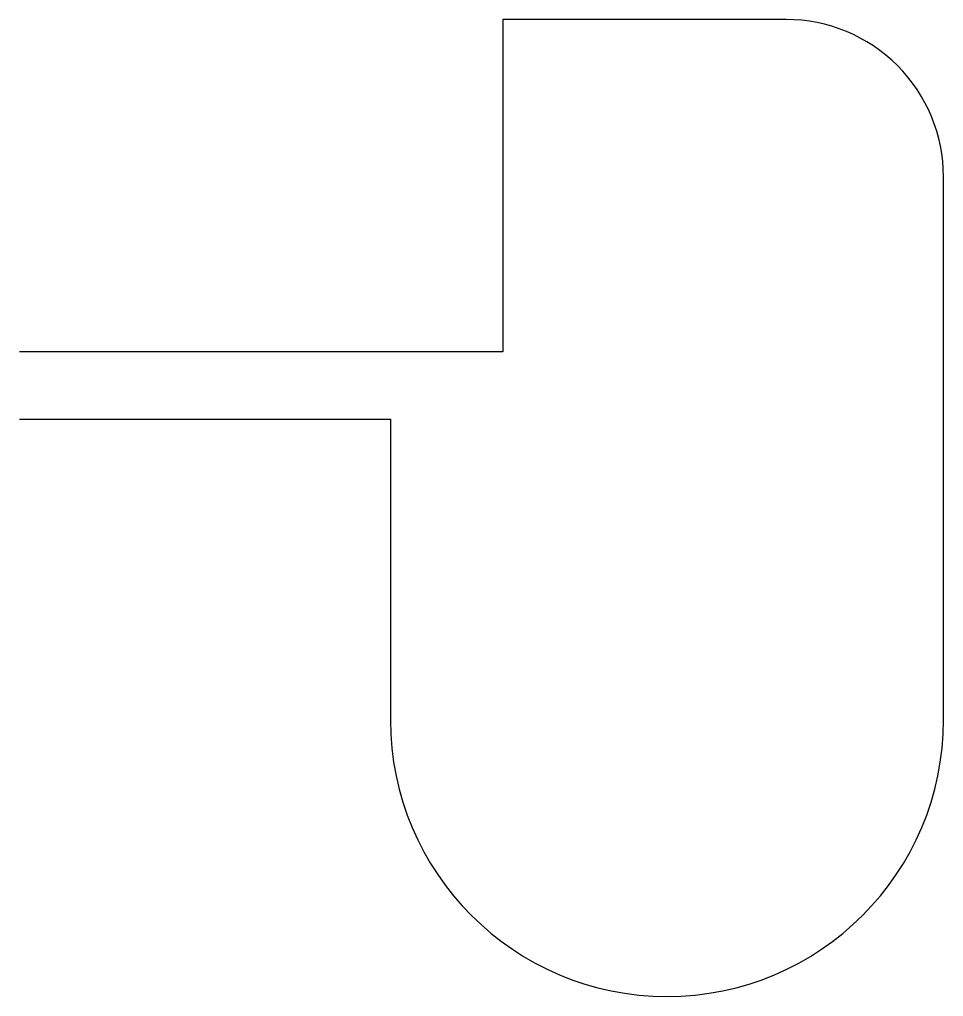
# Model space of a CAD drawing. Header units: millimetres. Extents: x 89 to 207, y 122 to 246.
import ezdxf

# ---------------------------------------------------------------- set-up
doc = ezdxf.new("R2010")
doc.units = ezdxf.units.MM

msp = doc.modelspace()

# ---------------------------------------------------------------- linework, layer by layer
msp.add_lwpolyline([(89.36, 195.04), (136.53, 195.04), (136.53, 156.78, 1), (206.86, 156.78), (206.86, 225.87, 0.414214), (186.86, 245.87), (150.82, 245.87), (150.82, 216.17), (150.82, 203.61), (89.36, 203.61)], format="xyb")

doc.saveas('drawing.dxf')
